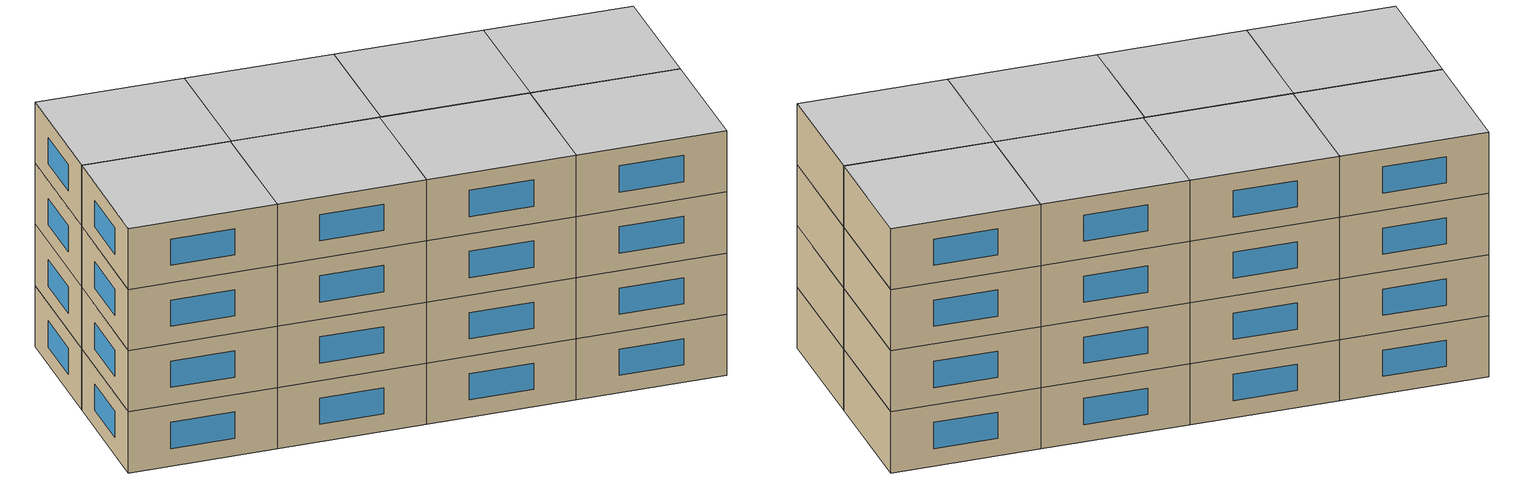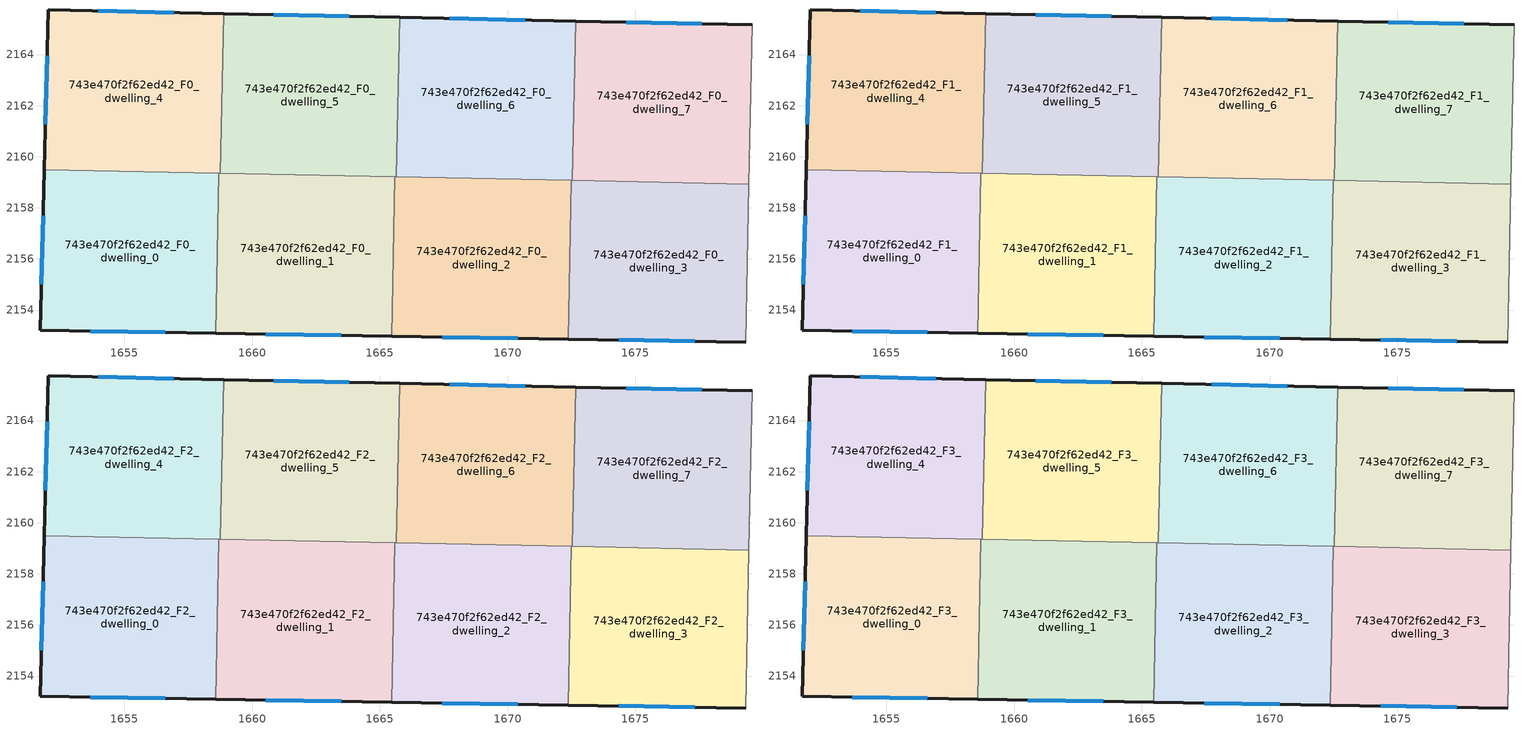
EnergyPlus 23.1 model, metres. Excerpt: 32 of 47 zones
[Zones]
743e470f2f62ed42_F0_dwelling_0
 floor ground (EU_floor_Construction): 1658.7,2159.35 1658.58,2153.09 1651.7,2153.21 1651.87,2159.49 z0
 wall outside (EU_wall_Construction): 1651.87,2159.49 1651.7,2153.21 1658.58,2153.09 z0:3
 wall to 743e470f2f62ed42_F0_dwelling_1 (EU_wall_Construction): 1658.58,2153.09 1658.7,2159.35 z0:3
 wall to 743e470f2f62ed42_F0_dwelling_4 (EU_wall_Construction): 1658.7,2159.35 1651.87,2159.49 z0:3
 window (EU_Window_Construction): 1653.67,2153.18 1656.61,2153.13 / 1651.82,2157.7 1651.75,2155 z0.86:2.14
743e470f2f62ed42_F0_dwelling_1
 floor ground (EU_floor_Construction): 1665.59,2159.21 1665.46,2152.98 1658.58,2153.09 1658.7,2159.35 z0
 wall outside (EU_wall_Construction): 1658.58,2153.09 1665.46,2152.98 z0:3
 wall to 743e470f2f62ed42_F0_dwelling_2 (EU_wall_Construction): 1665.46,2152.98 1665.59,2159.21 z0:3
 wall to 743e470f2f62ed42_F0_dwelling_5 (EU_wall_Construction): 1665.59,2159.21 1658.76,2159.35 z0:3
 wall to 743e470f2f62ed42_F0_dwelling_4 (EU_wall_Construction): 1658.76,2159.35 1658.7,2159.35 z0:3
 window (EU_Window_Construction): 1660.54,2153.06 1663.49,2153.01 z0.86:2.14
743e470f2f62ed42_F0_dwelling_2
 floor ground (EU_floor_Construction): 1672.5,2159.07 1672.37,2152.86 1665.46,2152.98 1665.59,2159.21 z0
 wall outside (EU_wall_Construction): 1665.46,2152.98 1672.37,2152.86 z0:3
 wall to 743e470f2f62ed42_F0_dwelling_3 (EU_wall_Construction): 1672.37,2152.86 1672.5,2159.07 z0:3
 wall to 743e470f2f62ed42_F0_dwelling_6 (EU_wall_Construction): 1672.5,2159.07 1665.65,2159.21 z0:3
 wall to 743e470f2f62ed42_F0_dwelling_5 (EU_wall_Construction): 1665.65,2159.21 1665.59,2159.21 z0:3
 window (EU_Window_Construction): 1667.43,2152.95 1670.4,2152.9 z0.86:2.14
743e470f2f62ed42_F0_dwelling_3
 floor ground (EU_floor_Construction): 1679.44,2158.93 1679.31,2152.75 1672.37,2152.86 1672.5,2159.07 z0
 wall outside (EU_wall_Construction): 1672.37,2152.86 1679.31,2152.75 z0:3
 wall adiabatic (EU_wall_Construction): 1679.31,2152.75 1679.44,2158.93 z0:3
 wall to 743e470f2f62ed42_F0_dwelling_7 (EU_wall_Construction): 1679.44,2158.93 1672.54,2159.07 z0:3
 wall to 743e470f2f62ed42_F0_dwelling_6 (EU_wall_Construction): 1672.54,2159.07 1672.5,2159.07 z0:3
 window (EU_Window_Construction): 1674.35,2152.83 1677.33,2152.78 z0.86:2.14
743e470f2f62ed42_F0_dwelling_4
 floor ground (EU_floor_Construction): 1658.89,2165.6 1658.76,2159.35 1651.87,2159.49 1652.03,2165.75 z0
 wall outside (EU_wall_Construction): 1658.89,2165.6 1652.03,2165.75 1651.87,2159.49 z0:3
 wall to 743e470f2f62ed42_F0_dwelling_5 (EU_wall_Construction): 1658.76,2159.35 1658.89,2165.6 z0:3
 window (EU_Window_Construction): 1651.98,2163.96 1651.91,2161.28 / 1656.93,2165.64 1653.99,2165.7 z0.86:2.14
743e470f2f62ed42_F0_dwelling_5
 floor ground (EU_floor_Construction): 1665.77,2165.45 1665.65,2159.21 1658.76,2159.35 1658.89,2165.6 z0
 wall outside (EU_wall_Construction): 1665.77,2165.45 1658.89,2165.6 z0:3
 wall to 743e470f2f62ed42_F0_dwelling_6 (EU_wall_Construction): 1665.65,2159.21 1665.77,2165.45 z0:3
 window (EU_Window_Construction): 1663.81,2165.5 1660.86,2165.56 z0.86:2.14
743e470f2f62ed42_F0_dwelling_6
 floor ground (EU_floor_Construction): 1672.66,2165.3 1672.54,2159.07 1665.65,2159.21 1665.77,2165.45 z0
 wall outside (EU_wall_Construction): 1672.66,2165.3 1665.77,2165.45 z0:3
 wall to 743e470f2f62ed42_F0_dwelling_7 (EU_wall_Construction): 1672.54,2159.07 1672.66,2165.3 z0:3
 window (EU_Window_Construction): 1670.7,2165.35 1667.74,2165.41 z0.86:2.14
743e470f2f62ed42_F0_dwelling_7
 floor ground (EU_floor_Construction): 1679.56,2165.16 1679.44,2158.93 1672.54,2159.07 1672.66,2165.3 z0
 wall outside (EU_wall_Construction): 1679.56,2165.16 1672.66,2165.3 z0:3
 wall adiabatic (EU_wall_Construction): 1679.44,2158.93 1679.56,2165.16 z0:3
 window (EU_Window_Construction): 1677.59,2165.2 1674.64,2165.26 z0.86:2.14
743e470f2f62ed42_F1_dwelling_0
 floor to 743e470f2f62ed42_F0_dwelling_0 (EU_floor_Construction): 1658.7,2159.35 1658.58,2153.09 1651.7,2153.21 1651.87,2159.49 z3
 wall outside (EU_wall_Construction): 1651.87,2159.49 1651.7,2153.21 1658.58,2153.09 z3:6
 wall to 743e470f2f62ed42_F1_dwelling_1 (EU_wall_Construction): 1658.58,2153.09 1658.7,2159.35 z3:6
 wall to 743e470f2f62ed42_F1_dwelling_4 (EU_wall_Construction): 1658.7,2159.35 1651.87,2159.49 z3:6
 window (EU_Window_Construction): 1653.67,2153.18 1656.61,2153.13 / 1651.82,2157.7 1651.75,2155 z3.86:5.14
743e470f2f62ed42_F1_dwelling_1
 floor to 743e470f2f62ed42_F0_dwelling_1 (EU_floor_Construction): 1665.59,2159.21 1665.46,2152.98 1658.58,2153.09 1658.7,2159.35 z3
 wall outside (EU_wall_Construction): 1658.58,2153.09 1665.46,2152.98 z3:6
 wall to 743e470f2f62ed42_F1_dwelling_2 (EU_wall_Construction): 1665.46,2152.98 1665.59,2159.21 z3:6
 wall to 743e470f2f62ed42_F1_dwelling_5 (EU_wall_Construction): 1665.59,2159.21 1658.76,2159.35 z3:6
 wall to 743e470f2f62ed42_F1_dwelling_4 (EU_wall_Construction): 1658.76,2159.35 1658.7,2159.35 z3:6
 window (EU_Window_Construction): 1660.54,2153.06 1663.49,2153.01 z3.86:5.14
743e470f2f62ed42_F1_dwelling_2
 floor to 743e470f2f62ed42_F0_dwelling_2 (EU_floor_Construction): 1672.5,2159.07 1672.37,2152.86 1665.46,2152.98 1665.59,2159.21 z3
 wall outside (EU_wall_Construction): 1665.46,2152.98 1672.37,2152.86 z3:6
 wall to 743e470f2f62ed42_F1_dwelling_3 (EU_wall_Construction): 1672.37,2152.86 1672.5,2159.07 z3:6
 wall to 743e470f2f62ed42_F1_dwelling_6 (EU_wall_Construction): 1672.5,2159.07 1665.65,2159.21 z3:6
 wall to 743e470f2f62ed42_F1_dwelling_5 (EU_wall_Construction): 1665.65,2159.21 1665.59,2159.21 z3:6
 window (EU_Window_Construction): 1667.43,2152.95 1670.4,2152.9 z3.86:5.14
743e470f2f62ed42_F1_dwelling_3
 floor to 743e470f2f62ed42_F0_dwelling_3 (EU_floor_Construction): 1679.44,2158.93 1679.31,2152.75 1672.37,2152.86 1672.5,2159.07 z3
 wall outside (EU_wall_Construction): 1672.37,2152.86 1679.31,2152.75 z3:6
 wall adiabatic (EU_wall_Construction): 1679.31,2152.75 1679.44,2158.93 z3:6
 wall to 743e470f2f62ed42_F1_dwelling_7 (EU_wall_Construction): 1679.44,2158.93 1672.54,2159.07 z3:6
 wall to 743e470f2f62ed42_F1_dwelling_6 (EU_wall_Construction): 1672.54,2159.07 1672.5,2159.07 z3:6
 window (EU_Window_Construction): 1674.35,2152.83 1677.33,2152.78 z3.86:5.14
743e470f2f62ed42_F1_dwelling_4
 floor to 743e470f2f62ed42_F0_dwelling_4 (EU_floor_Construction): 1658.89,2165.6 1658.76,2159.35 1651.87,2159.49 1652.03,2165.75 z3
 wall outside (EU_wall_Construction): 1658.89,2165.6 1652.03,2165.75 1651.87,2159.49 z3:6
 wall to 743e470f2f62ed42_F1_dwelling_5 (EU_wall_Construction): 1658.76,2159.35 1658.89,2165.6 z3:6
 window (EU_Window_Construction): 1651.98,2163.96 1651.91,2161.28 / 1656.93,2165.64 1653.99,2165.7 z3.86:5.14
743e470f2f62ed42_F1_dwelling_5
 floor to 743e470f2f62ed42_F0_dwelling_5 (EU_floor_Construction): 1665.77,2165.45 1665.65,2159.21 1658.76,2159.35 1658.89,2165.6 z3
 wall outside (EU_wall_Construction): 1665.77,2165.45 1658.89,2165.6 z3:6
 wall to 743e470f2f62ed42_F1_dwelling_6 (EU_wall_Construction): 1665.65,2159.21 1665.77,2165.45 z3:6
 window (EU_Window_Construction): 1663.81,2165.5 1660.86,2165.56 z3.86:5.14
743e470f2f62ed42_F1_dwelling_6
 floor to 743e470f2f62ed42_F0_dwelling_6 (EU_floor_Construction): 1672.66,2165.3 1672.54,2159.07 1665.65,2159.21 1665.77,2165.45 z3
 wall outside (EU_wall_Construction): 1672.66,2165.3 1665.77,2165.45 z3:6
 wall to 743e470f2f62ed42_F1_dwelling_7 (EU_wall_Construction): 1672.54,2159.07 1672.66,2165.3 z3:6
 window (EU_Window_Construction): 1670.7,2165.35 1667.74,2165.41 z3.86:5.14
743e470f2f62ed42_F1_dwelling_7
 floor to 743e470f2f62ed42_F0_dwelling_7 (EU_floor_Construction): 1679.56,2165.16 1679.44,2158.93 1672.54,2159.07 1672.66,2165.3 z3
 wall outside (EU_wall_Construction): 1679.56,2165.16 1672.66,2165.3 z3:6
 wall adiabatic (EU_wall_Construction): 1679.44,2158.93 1679.56,2165.16 z3:6
 window (EU_Window_Construction): 1677.59,2165.2 1674.64,2165.26 z3.86:5.14
743e470f2f62ed42_F2_dwelling_0
 floor to 743e470f2f62ed42_F1_dwelling_0 (EU_floor_Construction): 1658.7,2159.35 1658.58,2153.09 1651.7,2153.21 1651.87,2159.49 z6
 wall outside (EU_wall_Construction): 1651.87,2159.49 1651.7,2153.21 1658.58,2153.09 z6:9
 wall to 743e470f2f62ed42_F2_dwelling_1 (EU_wall_Construction): 1658.58,2153.09 1658.7,2159.35 z6:9
 wall to 743e470f2f62ed42_F2_dwelling_4 (EU_wall_Construction): 1658.7,2159.35 1651.87,2159.49 z6:9
 window (EU_Window_Construction): 1653.67,2153.18 1656.61,2153.13 / 1651.82,2157.7 1651.75,2155 z6.86:8.14
743e470f2f62ed42_F2_dwelling_1
 floor to 743e470f2f62ed42_F1_dwelling_1 (EU_floor_Construction): 1665.59,2159.21 1665.46,2152.98 1658.58,2153.09 1658.7,2159.35 z6
 wall outside (EU_wall_Construction): 1658.58,2153.09 1665.46,2152.98 z6:9
 wall to 743e470f2f62ed42_F2_dwelling_2 (EU_wall_Construction): 1665.46,2152.98 1665.59,2159.21 z6:9
 wall to 743e470f2f62ed42_F2_dwelling_5 (EU_wall_Construction): 1665.59,2159.21 1658.76,2159.35 z6:9
 wall to 743e470f2f62ed42_F2_dwelling_4 (EU_wall_Construction): 1658.76,2159.35 1658.7,2159.35 z6:9
 window (EU_Window_Construction): 1660.54,2153.06 1663.49,2153.01 z6.86:8.14
743e470f2f62ed42_F2_dwelling_2
 floor to 743e470f2f62ed42_F1_dwelling_2 (EU_floor_Construction): 1672.5,2159.07 1672.37,2152.86 1665.46,2152.98 1665.59,2159.21 z6
 wall outside (EU_wall_Construction): 1665.46,2152.98 1672.37,2152.86 z6:9
 wall to 743e470f2f62ed42_F2_dwelling_3 (EU_wall_Construction): 1672.37,2152.86 1672.5,2159.07 z6:9
 wall to 743e470f2f62ed42_F2_dwelling_6 (EU_wall_Construction): 1672.5,2159.07 1665.65,2159.21 z6:9
 wall to 743e470f2f62ed42_F2_dwelling_5 (EU_wall_Construction): 1665.65,2159.21 1665.59,2159.21 z6:9
 window (EU_Window_Construction): 1667.43,2152.95 1670.4,2152.9 z6.86:8.14
743e470f2f62ed42_F2_dwelling_3
 floor to 743e470f2f62ed42_F1_dwelling_3 (EU_floor_Construction): 1679.44,2158.93 1679.31,2152.75 1672.37,2152.86 1672.5,2159.07 z6
 wall outside (EU_wall_Construction): 1672.37,2152.86 1679.31,2152.75 z6:9
 wall adiabatic (EU_wall_Construction): 1679.31,2152.75 1679.44,2158.93 z6:9
 wall to 743e470f2f62ed42_F2_dwelling_7 (EU_wall_Construction): 1679.44,2158.93 1672.54,2159.07 z6:9
 wall to 743e470f2f62ed42_F2_dwelling_6 (EU_wall_Construction): 1672.54,2159.07 1672.5,2159.07 z6:9
 window (EU_Window_Construction): 1674.35,2152.83 1677.33,2152.78 z6.86:8.14
743e470f2f62ed42_F2_dwelling_4
 floor to 743e470f2f62ed42_F1_dwelling_4 (EU_floor_Construction): 1658.89,2165.6 1658.76,2159.35 1651.87,2159.49 1652.03,2165.75 z6
 wall outside (EU_wall_Construction): 1658.89,2165.6 1652.03,2165.75 1651.87,2159.49 z6:9
 wall to 743e470f2f62ed42_F2_dwelling_5 (EU_wall_Construction): 1658.76,2159.35 1658.89,2165.6 z6:9
 window (EU_Window_Construction): 1651.98,2163.96 1651.91,2161.28 / 1656.93,2165.64 1653.99,2165.7 z6.86:8.14
743e470f2f62ed42_F2_dwelling_5
 floor to 743e470f2f62ed42_F1_dwelling_5 (EU_floor_Construction): 1665.77,2165.45 1665.65,2159.21 1658.76,2159.35 1658.89,2165.6 z6
 wall outside (EU_wall_Construction): 1665.77,2165.45 1658.89,2165.6 z6:9
 wall to 743e470f2f62ed42_F2_dwelling_6 (EU_wall_Construction): 1665.65,2159.21 1665.77,2165.45 z6:9
 window (EU_Window_Construction): 1663.81,2165.5 1660.86,2165.56 z6.86:8.14
743e470f2f62ed42_F2_dwelling_6
 floor to 743e470f2f62ed42_F1_dwelling_6 (EU_floor_Construction): 1672.66,2165.3 1672.54,2159.07 1665.65,2159.21 1665.77,2165.45 z6
 wall outside (EU_wall_Construction): 1672.66,2165.3 1665.77,2165.45 z6:9
 wall to 743e470f2f62ed42_F2_dwelling_7 (EU_wall_Construction): 1672.54,2159.07 1672.66,2165.3 z6:9
 window (EU_Window_Construction): 1670.7,2165.35 1667.74,2165.41 z6.86:8.14
743e470f2f62ed42_F2_dwelling_7
 floor to 743e470f2f62ed42_F1_dwelling_7 (EU_floor_Construction): 1679.56,2165.16 1679.44,2158.93 1672.54,2159.07 1672.66,2165.3 z6
 wall outside (EU_wall_Construction): 1679.56,2165.16 1672.66,2165.3 z6:9
 wall adiabatic (EU_wall_Construction): 1679.44,2158.93 1679.56,2165.16 z6:9
 window (EU_Window_Construction): 1677.59,2165.2 1674.64,2165.26 z6.86:8.14
743e470f2f62ed42_F3_dwelling_0
 floor to 743e470f2f62ed42_F2_dwelling_0 (EU_floor_Construction): 1658.7,2159.35 1658.58,2153.09 1651.7,2153.21 1651.87,2159.49 z9
 wall outside (EU_wall_Construction): 1651.87,2159.49 1651.7,2153.21 1658.58,2153.09 z9:12
 wall to 743e470f2f62ed42_F3_dwelling_1 (EU_wall_Construction): 1658.58,2153.09 1658.7,2159.35 z9:12
 wall to 743e470f2f62ed42_F3_dwelling_4 (EU_wall_Construction): 1658.7,2159.35 1651.87,2159.49 z9:12
 window (EU_Window_Construction): 1653.67,2153.18 1656.61,2153.13 / 1651.82,2157.7 1651.75,2155 z9.86:11.14
 ceiling to 743e470f2f62ed42_F4_dwelling_0 (EU_floor_Construction): 1658.58,2153.09 1658.7,2159.35 1651.87,2159.49 1651.7,2153.21 z12
743e470f2f62ed42_F3_dwelling_1
 floor to 743e470f2f62ed42_F2_dwelling_1 (EU_floor_Construction): 1665.59,2159.21 1665.46,2152.98 1658.58,2153.09 1658.7,2159.35 z9
 wall outside (EU_wall_Construction): 1658.58,2153.09 1665.46,2152.98 z9:12
 wall to 743e470f2f62ed42_F3_dwelling_2 (EU_wall_Construction): 1665.46,2152.98 1665.59,2159.21 z9:12
 wall to 743e470f2f62ed42_F3_dwelling_5 (EU_wall_Construction): 1665.59,2159.21 1658.76,2159.35 z9:12
 wall to 743e470f2f62ed42_F3_dwelling_4 (EU_wall_Construction): 1658.76,2159.35 1658.7,2159.35 z9:12
 window (EU_Window_Construction): 1660.54,2153.06 1663.49,2153.01 z9.86:11.14
 ceiling to 743e470f2f62ed42_F4_dwelling_1 (EU_floor_Construction): 1665.46,2152.98 1665.59,2159.21 1658.7,2159.35 1658.58,2153.09 z12
743e470f2f62ed42_F3_dwelling_2
 floor to 743e470f2f62ed42_F2_dwelling_2 (EU_floor_Construction): 1672.5,2159.07 1672.37,2152.86 1665.46,2152.98 1665.59,2159.21 z9
 wall outside (EU_wall_Construction): 1665.46,2152.98 1672.37,2152.86 z9:12
 wall to 743e470f2f62ed42_F3_dwelling_3 (EU_wall_Construction): 1672.37,2152.86 1672.5,2159.07 z9:12
 wall to 743e470f2f62ed42_F3_dwelling_6 (EU_wall_Construction): 1672.5,2159.07 1665.65,2159.21 z9:12
 wall to 743e470f2f62ed42_F3_dwelling_5 (EU_wall_Construction): 1665.65,2159.21 1665.59,2159.21 z9:12
 window (EU_Window_Construction): 1667.43,2152.95 1670.4,2152.9 z9.86:11.14
 ceiling to 743e470f2f62ed42_F4_dwelling_2 (EU_floor_Construction): 1672.37,2152.86 1672.5,2159.07 1665.59,2159.21 1665.46,2152.98 z12
743e470f2f62ed42_F3_dwelling_3
 floor to 743e470f2f62ed42_F2_dwelling_3 (EU_floor_Construction): 1679.44,2158.93 1679.31,2152.75 1672.37,2152.86 1672.5,2159.07 z9
 wall outside (EU_wall_Construction): 1672.37,2152.86 1679.31,2152.75 z9:12
 wall adiabatic (EU_wall_Construction): 1679.31,2152.75 1679.44,2158.93 z9:12
 wall to 743e470f2f62ed42_F3_dwelling_7 (EU_wall_Construction): 1679.44,2158.93 1672.54,2159.07 z9:12
 wall to 743e470f2f62ed42_F3_dwelling_6 (EU_wall_Construction): 1672.54,2159.07 1672.5,2159.07 z9:12
 window (EU_Window_Construction): 1674.35,2152.83 1677.33,2152.78 z9.86:11.14
 ceiling to 743e470f2f62ed42_F4_dwelling_3 (EU_floor_Construction): 1679.31,2152.75 1679.44,2158.93 1672.5,2159.07 1672.37,2152.86 z12
743e470f2f62ed42_F3_dwelling_4
 floor to 743e470f2f62ed42_F2_dwelling_4 (EU_floor_Construction): 1658.89,2165.6 1658.76,2159.35 1651.87,2159.49 1652.03,2165.75 z9
 wall outside (EU_wall_Construction): 1658.89,2165.6 1652.03,2165.75 1651.87,2159.49 z9:12
 wall to 743e470f2f62ed42_F3_dwelling_5 (EU_wall_Construction): 1658.76,2159.35 1658.89,2165.6 z9:12
 window (EU_Window_Construction): 1651.98,2163.96 1651.91,2161.28 / 1656.93,2165.64 1653.99,2165.7 z9.86:11.14
 ceiling to 743e470f2f62ed42_F4_dwelling_4 (EU_floor_Construction): 1658.76,2159.35 1658.89,2165.6 1652.03,2165.75 1651.87,2159.49 z12
743e470f2f62ed42_F3_dwelling_5
 floor to 743e470f2f62ed42_F2_dwelling_5 (EU_floor_Construction): 1665.77,2165.45 1665.65,2159.21 1658.76,2159.35 1658.89,2165.6 z9
 wall outside (EU_wall_Construction): 1665.77,2165.45 1658.89,2165.6 z9:12
 wall to 743e470f2f62ed42_F3_dwelling_6 (EU_wall_Construction): 1665.65,2159.21 1665.77,2165.45 z9:12
 window (EU_Window_Construction): 1663.81,2165.5 1660.86,2165.56 z9.86:11.14
 ceiling to 743e470f2f62ed42_F4_dwelling_5 (EU_floor_Construction): 1665.65,2159.21 1665.77,2165.45 1658.89,2165.6 1658.76,2159.35 z12
743e470f2f62ed42_F3_dwelling_6
 floor to 743e470f2f62ed42_F2_dwelling_6 (EU_floor_Construction): 1672.66,2165.3 1672.54,2159.07 1665.65,2159.21 1665.77,2165.45 z9
 wall outside (EU_wall_Construction): 1672.66,2165.3 1665.77,2165.45 z9:12
 wall to 743e470f2f62ed42_F3_dwelling_7 (EU_wall_Construction): 1672.54,2159.07 1672.66,2165.3 z9:12
 window (EU_Window_Construction): 1670.7,2165.35 1667.74,2165.41 z9.86:11.14
 ceiling to 743e470f2f62ed42_F4_dwelling_6 (EU_floor_Construction): 1672.54,2159.07 1672.66,2165.3 1665.77,2165.45 1665.65,2159.21 z12
743e470f2f62ed42_F3_dwelling_7
 floor to 743e470f2f62ed42_F2_dwelling_7 (EU_floor_Construction): 1679.56,2165.16 1679.44,2158.93 1672.54,2159.07 1672.66,2165.3 z9
 wall outside (EU_wall_Construction): 1679.56,2165.16 1672.66,2165.3 z9:12
 wall adiabatic (EU_wall_Construction): 1679.44,2158.93 1679.56,2165.16 z9:12
 window (EU_Window_Construction): 1677.59,2165.2 1674.64,2165.26 z9.86:11.14
 ceiling to 743e470f2f62ed42_F4_dwelling_7 (EU_floor_Construction): 1679.44,2158.93 1679.56,2165.16 1672.66,2165.3 1672.54,2159.07 z12
[Building]
EU S2 Campaign: North Axis=0; Terrain=City; Solar Distribution=FullExterior
[Site:Location]
Helsinki-Vantaa.AP: Latitude=60.317; Longitude=24.963; Time Zone=2; Elevation=54.6
[SizingPeriod:WeatherFileDays]
AnnualSizingPeriod: Begin Month=1; Begin Day of Month=1; End Month=12; End Day of Month=31; Day of Week for Start Day=Monday; Use Weather File Daylight Saving Period=No; Use Weather File Rain and Snow Indicators=No
[MATERIAL]
EU_InternalMass_Material: Roughness=MediumRough; Thickness=0.1; Conductivity=1; Density=1800; Specific Heat=900; Thermal Absorptance=0.9; Solar Absorptance=0.7; Visible Absorptance=0.7
[MATERIAL:NOMASS] Roughness=MediumRough; Thermal Absorptance=0.9; Solar Absorptance=0.7; Visible Absorptance=0.7
Name | Thermal Resistance
EU_wall_NoMass | 1.10183
EU_floor_NoMass | 1.70606
[WINDOWMATERIAL:SIMPLEGLAZINGSYSTEM]
EU_Window_SimpleGlazing: UFactor=3.11035; Solar Heat Gain Coefficient=0.8; Visible Transmittance=0.8
[CONSTRUCTION]
EU_wall_Construction: EU_wall_NoMass
EU_floor_Construction: EU_floor_NoMass
EU_Window_Construction: EU_Window_SimpleGlazing
EU_InternalMass_Construction: EU_InternalMass_Material
[ZONE] Type=1; Multiplier=1; Ceiling Height=autocalculate; Floor Area=autocalculate; Part of Total Floor Area=Yes
Name | Volume
743e470f2f62ed42_F0_dwelling_0; 743e470f2f62ed42_F1_dwelling_0; 743e470f2f62ed42_F2_dwelling_0; 743e470f2f62ed42_F3_dwelling_0; 743e470f2f62ed42_F0_dwelling_5; 743e470f2f62ed42_F1_dwelling_5; 743e470f2f62ed42_F2_dwelling_5; 743e470f2f62ed42_F3_dwelling_5 | 129.027
743e470f2f62ed42_F0_dwelling_1; 743e470f2f62ed42_F1_dwelling_1; 743e470f2f62ed42_F2_dwelling_1; 743e470f2f62ed42_F3_dwelling_1 | 129.021
743e470f2f62ed42_F0_dwelling_2; 743e470f2f62ed42_F1_dwelling_2; 743e470f2f62ed42_F2_dwelling_2; 743e470f2f62ed42_F3_dwelling_2 | 129.038
743e470f2f62ed42_F0_dwelling_3; 743e470f2f62ed42_F1_dwelling_3; 743e470f2f62ed42_F2_dwelling_3; 743e470f2f62ed42_F3_dwelling_3 | 129.031
743e470f2f62ed42_F0_dwelling_4; 743e470f2f62ed42_F1_dwelling_4; 743e470f2f62ed42_F2_dwelling_4; 743e470f2f62ed42_F3_dwelling_4 | 129.036
743e470f2f62ed42_F0_dwelling_6; 743e470f2f62ed42_F1_dwelling_6; 743e470f2f62ed42_F2_dwelling_6; 743e470f2f62ed42_F3_dwelling_6 | 129.032
743e470f2f62ed42_F0_dwelling_7; 743e470f2f62ed42_F1_dwelling_7; 743e470f2f62ed42_F2_dwelling_7; 743e470f2f62ed42_F3_dwelling_7 | 129.018
[INTERNALMASS] Construction=EU_InternalMass_Construction
Name | Zone or ZoneList | Surface Area
743e470f2f62ed42_F0_dwelling_0_EU_InternalMass | 743e470f2f62ed42_F0_dwelling_0 | 43.0089
743e470f2f62ed42_F0_dwelling_1_EU_InternalMass | 743e470f2f62ed42_F0_dwelling_1 | 43.0073
743e470f2f62ed42_F0_dwelling_2_EU_InternalMass | 743e470f2f62ed42_F0_dwelling_2 | 43.0126
743e470f2f62ed42_F0_dwelling_3_EU_InternalMass | 743e470f2f62ed42_F0_dwelling_3 | 43.0103
743e470f2f62ed42_F0_dwelling_4_EU_InternalMass | 743e470f2f62ed42_F0_dwelling_4 | 43.0121
743e470f2f62ed42_F0_dwelling_5_EU_InternalMass | 743e470f2f62ed42_F0_dwelling_5 | 43.0089
743e470f2f62ed42_F0_dwelling_6_EU_InternalMass | 743e470f2f62ed42_F0_dwelling_6 | 43.0106
743e470f2f62ed42_F0_dwelling_7_EU_InternalMass | 743e470f2f62ed42_F0_dwelling_7 | 43.006
743e470f2f62ed42_F1_dwelling_0_EU_InternalMass | 743e470f2f62ed42_F1_dwelling_0 | 43.0089
743e470f2f62ed42_F1_dwelling_1_EU_InternalMass | 743e470f2f62ed42_F1_dwelling_1 | 43.0073
743e470f2f62ed42_F1_dwelling_2_EU_InternalMass | 743e470f2f62ed42_F1_dwelling_2 | 43.0126
743e470f2f62ed42_F1_dwelling_3_EU_InternalMass | 743e470f2f62ed42_F1_dwelling_3 | 43.0103
743e470f2f62ed42_F1_dwelling_4_EU_InternalMass | 743e470f2f62ed42_F1_dwelling_4 | 43.0121
743e470f2f62ed42_F1_dwelling_5_EU_InternalMass | 743e470f2f62ed42_F1_dwelling_5 | 43.0089
743e470f2f62ed42_F1_dwelling_6_EU_InternalMass | 743e470f2f62ed42_F1_dwelling_6 | 43.0106
743e470f2f62ed42_F1_dwelling_7_EU_InternalMass | 743e470f2f62ed42_F1_dwelling_7 | 43.006
743e470f2f62ed42_F2_dwelling_0_EU_InternalMass | 743e470f2f62ed42_F2_dwelling_0 | 43.0089
743e470f2f62ed42_F2_dwelling_1_EU_InternalMass | 743e470f2f62ed42_F2_dwelling_1 | 43.0073
743e470f2f62ed42_F2_dwelling_2_EU_InternalMass | 743e470f2f62ed42_F2_dwelling_2 | 43.0126
743e470f2f62ed42_F2_dwelling_3_EU_InternalMass | 743e470f2f62ed42_F2_dwelling_3 | 43.0103
743e470f2f62ed42_F2_dwelling_4_EU_InternalMass | 743e470f2f62ed42_F2_dwelling_4 | 43.0121
743e470f2f62ed42_F2_dwelling_5_EU_InternalMass | 743e470f2f62ed42_F2_dwelling_5 | 43.0089
743e470f2f62ed42_F2_dwelling_6_EU_InternalMass | 743e470f2f62ed42_F2_dwelling_6 | 43.0106
743e470f2f62ed42_F2_dwelling_7_EU_InternalMass | 743e470f2f62ed42_F2_dwelling_7 | 43.006
743e470f2f62ed42_F3_dwelling_0_EU_InternalMass | 743e470f2f62ed42_F3_dwelling_0 | 43.0089
743e470f2f62ed42_F3_dwelling_1_EU_InternalMass | 743e470f2f62ed42_F3_dwelling_1 | 43.0073
743e470f2f62ed42_F3_dwelling_2_EU_InternalMass | 743e470f2f62ed42_F3_dwelling_2 | 43.0126
743e470f2f62ed42_F3_dwelling_3_EU_InternalMass | 743e470f2f62ed42_F3_dwelling_3 | 43.0103
743e470f2f62ed42_F3_dwelling_4_EU_InternalMass | 743e470f2f62ed42_F3_dwelling_4 | 43.0121
743e470f2f62ed42_F3_dwelling_5_EU_InternalMass | 743e470f2f62ed42_F3_dwelling_5 | 43.0089
743e470f2f62ed42_F3_dwelling_6_EU_InternalMass | 743e470f2f62ed42_F3_dwelling_6 | 43.0106
743e470f2f62ed42_F3_dwelling_7_EU_InternalMass | 743e470f2f62ed42_F3_dwelling_7 | 43.006
[OTHEREQUIPMENT] Fuel Type=Electricity; Design Level Calculation Method=Watts/Area; Power per Zone Floor Area=1; Fraction Latent=0; Fraction Radiant=0; Fraction Lost=0; Carbon Dioxide Generation Rate=0; EndUse Subcategory=EU_Step8_InternalGains
Name | Zone or ZoneList or Space or SpaceList | Schedule
EU_Step8_InternalGain_743e470f2f62ed42_F0_dwelling_0_f000 | 743e470f2f62ed42_F0_dwelling_0 | EU_Step8_GainSchedule_743e470f2f62ed42_F0_dwelling_0_f000
EU_Step8_InternalGain_743e470f2f62ed42_F0_dwelling_1_f000 | 743e470f2f62ed42_F0_dwelling_1 | EU_Step8_GainSchedule_743e470f2f62ed42_F0_dwelling_1_f000
EU_Step8_InternalGain_743e470f2f62ed42_F0_dwelling_2_f000 | 743e470f2f62ed42_F0_dwelling_2 | EU_Step8_GainSchedule_743e470f2f62ed42_F0_dwelling_2_f000
EU_Step8_InternalGain_743e470f2f62ed42_F0_dwelling_3_f000 | 743e470f2f62ed42_F0_dwelling_3 | EU_Step8_GainSchedule_743e470f2f62ed42_F0_dwelling_3_f000
EU_Step8_InternalGain_743e470f2f62ed42_F0_dwelling_4_f000 | 743e470f2f62ed42_F0_dwelling_4 | EU_Step8_GainSchedule_743e470f2f62ed42_F0_dwelling_4_f000
EU_Step8_InternalGain_743e470f2f62ed42_F0_dwelling_5_f000 | 743e470f2f62ed42_F0_dwelling_5 | EU_Step8_GainSchedule_743e470f2f62ed42_F0_dwelling_5_f000
EU_Step8_InternalGain_743e470f2f62ed42_F0_dwelling_6_f000 | 743e470f2f62ed42_F0_dwelling_6 | EU_Step8_GainSchedule_743e470f2f62ed42_F0_dwelling_6_f000
EU_Step8_InternalGain_743e470f2f62ed42_F0_dwelling_7_f000 | 743e470f2f62ed42_F0_dwelling_7 | EU_Step8_GainSchedule_743e470f2f62ed42_F0_dwelling_7_f000
EU_Step8_InternalGain_743e470f2f62ed42_F1_dwelling_0_f000 | 743e470f2f62ed42_F1_dwelling_0 | EU_Step8_GainSchedule_743e470f2f62ed42_F1_dwelling_0_f000
EU_Step8_InternalGain_743e470f2f62ed42_F1_dwelling_1_f000 | 743e470f2f62ed42_F1_dwelling_1 | EU_Step8_GainSchedule_743e470f2f62ed42_F1_dwelling_1_f000
EU_Step8_InternalGain_743e470f2f62ed42_F1_dwelling_2_f000 | 743e470f2f62ed42_F1_dwelling_2 | EU_Step8_GainSchedule_743e470f2f62ed42_F1_dwelling_2_f000
EU_Step8_InternalGain_743e470f2f62ed42_F1_dwelling_3_f000 | 743e470f2f62ed42_F1_dwelling_3 | EU_Step8_GainSchedule_743e470f2f62ed42_F1_dwelling_3_f000
EU_Step8_InternalGain_743e470f2f62ed42_F1_dwelling_4_f000 | 743e470f2f62ed42_F1_dwelling_4 | EU_Step8_GainSchedule_743e470f2f62ed42_F1_dwelling_4_f000
EU_Step8_InternalGain_743e470f2f62ed42_F1_dwelling_5_f000 | 743e470f2f62ed42_F1_dwelling_5 | EU_Step8_GainSchedule_743e470f2f62ed42_F1_dwelling_5_f000
EU_Step8_InternalGain_743e470f2f62ed42_F1_dwelling_6_f000 | 743e470f2f62ed42_F1_dwelling_6 | EU_Step8_GainSchedule_743e470f2f62ed42_F1_dwelling_6_f000
EU_Step8_InternalGain_743e470f2f62ed42_F1_dwelling_7_f000 | 743e470f2f62ed42_F1_dwelling_7 | EU_Step8_GainSchedule_743e470f2f62ed42_F1_dwelling_7_f000
EU_Step8_InternalGain_743e470f2f62ed42_F2_dwelling_0_f000 | 743e470f2f62ed42_F2_dwelling_0 | EU_Step8_GainSchedule_743e470f2f62ed42_F2_dwelling_0_f000
EU_Step8_InternalGain_743e470f2f62ed42_F2_dwelling_1_f000 | 743e470f2f62ed42_F2_dwelling_1 | EU_Step8_GainSchedule_743e470f2f62ed42_F2_dwelling_1_f000
EU_Step8_InternalGain_743e470f2f62ed42_F2_dwelling_2_f000 | 743e470f2f62ed42_F2_dwelling_2 | EU_Step8_GainSchedule_743e470f2f62ed42_F2_dwelling_2_f000
EU_Step8_InternalGain_743e470f2f62ed42_F2_dwelling_3_f000 | 743e470f2f62ed42_F2_dwelling_3 | EU_Step8_GainSchedule_743e470f2f62ed42_F2_dwelling_3_f000
EU_Step8_InternalGain_743e470f2f62ed42_F2_dwelling_4_f000 | 743e470f2f62ed42_F2_dwelling_4 | EU_Step8_GainSchedule_743e470f2f62ed42_F2_dwelling_4_f000
EU_Step8_InternalGain_743e470f2f62ed42_F2_dwelling_5_f000 | 743e470f2f62ed42_F2_dwelling_5 | EU_Step8_GainSchedule_743e470f2f62ed42_F2_dwelling_5_f000
EU_Step8_InternalGain_743e470f2f62ed42_F2_dwelling_6_f000 | 743e470f2f62ed42_F2_dwelling_6 | EU_Step8_GainSchedule_743e470f2f62ed42_F2_dwelling_6_f000
EU_Step8_InternalGain_743e470f2f62ed42_F2_dwelling_7_f000 | 743e470f2f62ed42_F2_dwelling_7 | EU_Step8_GainSchedule_743e470f2f62ed42_F2_dwelling_7_f000
EU_Step8_InternalGain_743e470f2f62ed42_F3_dwelling_0_f000 | 743e470f2f62ed42_F3_dwelling_0 | EU_Step8_GainSchedule_743e470f2f62ed42_F3_dwelling_0_f000
EU_Step8_InternalGain_743e470f2f62ed42_F3_dwelling_1_f000 | 743e470f2f62ed42_F3_dwelling_1 | EU_Step8_GainSchedule_743e470f2f62ed42_F3_dwelling_1_f000
EU_Step8_InternalGain_743e470f2f62ed42_F3_dwelling_2_f000 | 743e470f2f62ed42_F3_dwelling_2 | EU_Step8_GainSchedule_743e470f2f62ed42_F3_dwelling_2_f000
EU_Step8_InternalGain_743e470f2f62ed42_F3_dwelling_3_f000 | 743e470f2f62ed42_F3_dwelling_3 | EU_Step8_GainSchedule_743e470f2f62ed42_F3_dwelling_3_f000
EU_Step8_InternalGain_743e470f2f62ed42_F3_dwelling_4_f000 | 743e470f2f62ed42_F3_dwelling_4 | EU_Step8_GainSchedule_743e470f2f62ed42_F3_dwelling_4_f000
EU_Step8_InternalGain_743e470f2f62ed42_F3_dwelling_5_f000 | 743e470f2f62ed42_F3_dwelling_5 | EU_Step8_GainSchedule_743e470f2f62ed42_F3_dwelling_5_f000
EU_Step8_InternalGain_743e470f2f62ed42_F3_dwelling_6_f000 | 743e470f2f62ed42_F3_dwelling_6 | EU_Step8_GainSchedule_743e470f2f62ed42_F3_dwelling_6_f000
EU_Step8_InternalGain_743e470f2f62ed42_F3_dwelling_7_f000 | 743e470f2f62ed42_F3_dwelling_7 | EU_Step8_GainSchedule_743e470f2f62ed42_F3_dwelling_7_f000
[ZONEVENTILATION:DESIGNFLOWRATE] Schedule=EU_AlwaysOn; Design Flow Rate Calculation Method=AirChanges/Hour; Air Changes per Hour=0.756316; Ventilation Type=Natural; Fan Pressure Rise=0; Fan Total Efficiency=1; Constant Term Coefficient=1; Temperature Term Coefficient=0; Velocity Term Coefficient=0; Velocity Squared Term Coefficient=0; Minimum Indoor Temperature=-100; Maximum Indoor Temperature=100; Delta Temperature=-100; Minimum Outdoor Temperature=-100; Maximum Outdoor Temperature=100; Maximum Wind Speed=40
Name | Zone or ZoneList or Space or SpaceList
EU_ConstantAir_743e470f2f62ed42_F0_dwelling_0 | 743e470f2f62ed42_F0_dwelling_0
EU_ConstantAir_743e470f2f62ed42_F0_dwelling_1 | 743e470f2f62ed42_F0_dwelling_1
EU_ConstantAir_743e470f2f62ed42_F0_dwelling_2 | 743e470f2f62ed42_F0_dwelling_2
EU_ConstantAir_743e470f2f62ed42_F0_dwelling_3 | 743e470f2f62ed42_F0_dwelling_3
EU_ConstantAir_743e470f2f62ed42_F0_dwelling_4 | 743e470f2f62ed42_F0_dwelling_4
EU_ConstantAir_743e470f2f62ed42_F0_dwelling_5 | 743e470f2f62ed42_F0_dwelling_5
EU_ConstantAir_743e470f2f62ed42_F0_dwelling_6 | 743e470f2f62ed42_F0_dwelling_6
EU_ConstantAir_743e470f2f62ed42_F0_dwelling_7 | 743e470f2f62ed42_F0_dwelling_7
EU_ConstantAir_743e470f2f62ed42_F1_dwelling_0 | 743e470f2f62ed42_F1_dwelling_0
EU_ConstantAir_743e470f2f62ed42_F1_dwelling_1 | 743e470f2f62ed42_F1_dwelling_1
EU_ConstantAir_743e470f2f62ed42_F1_dwelling_2 | 743e470f2f62ed42_F1_dwelling_2
EU_ConstantAir_743e470f2f62ed42_F1_dwelling_3 | 743e470f2f62ed42_F1_dwelling_3
EU_ConstantAir_743e470f2f62ed42_F1_dwelling_4 | 743e470f2f62ed42_F1_dwelling_4
EU_ConstantAir_743e470f2f62ed42_F1_dwelling_5 | 743e470f2f62ed42_F1_dwelling_5
EU_ConstantAir_743e470f2f62ed42_F1_dwelling_6 | 743e470f2f62ed42_F1_dwelling_6
EU_ConstantAir_743e470f2f62ed42_F1_dwelling_7 | 743e470f2f62ed42_F1_dwelling_7
EU_ConstantAir_743e470f2f62ed42_F2_dwelling_0 | 743e470f2f62ed42_F2_dwelling_0
EU_ConstantAir_743e470f2f62ed42_F2_dwelling_1 | 743e470f2f62ed42_F2_dwelling_1
EU_ConstantAir_743e470f2f62ed42_F2_dwelling_2 | 743e470f2f62ed42_F2_dwelling_2
EU_ConstantAir_743e470f2f62ed42_F2_dwelling_3 | 743e470f2f62ed42_F2_dwelling_3
EU_ConstantAir_743e470f2f62ed42_F2_dwelling_4 | 743e470f2f62ed42_F2_dwelling_4
EU_ConstantAir_743e470f2f62ed42_F2_dwelling_5 | 743e470f2f62ed42_F2_dwelling_5
EU_ConstantAir_743e470f2f62ed42_F2_dwelling_6 | 743e470f2f62ed42_F2_dwelling_6
EU_ConstantAir_743e470f2f62ed42_F2_dwelling_7 | 743e470f2f62ed42_F2_dwelling_7
EU_ConstantAir_743e470f2f62ed42_F3_dwelling_0 | 743e470f2f62ed42_F3_dwelling_0
EU_ConstantAir_743e470f2f62ed42_F3_dwelling_1 | 743e470f2f62ed42_F3_dwelling_1
EU_ConstantAir_743e470f2f62ed42_F3_dwelling_2 | 743e470f2f62ed42_F3_dwelling_2
EU_ConstantAir_743e470f2f62ed42_F3_dwelling_3 | 743e470f2f62ed42_F3_dwelling_3
EU_ConstantAir_743e470f2f62ed42_F3_dwelling_4 | 743e470f2f62ed42_F3_dwelling_4
EU_ConstantAir_743e470f2f62ed42_F3_dwelling_5 | 743e470f2f62ed42_F3_dwelling_5
EU_ConstantAir_743e470f2f62ed42_F3_dwelling_6 | 743e470f2f62ed42_F3_dwelling_6
EU_ConstantAir_743e470f2f62ed42_F3_dwelling_7 | 743e470f2f62ed42_F3_dwelling_7
[HVACTEMPLATE:THERMOSTAT] Constant Heating Setpoint=20; Constant Cooling Setpoint=50
EU_HeatOnly_743e470f2f62ed42_F0_dwelling_0; EU_HeatOnly_743e470f2f62ed42_F0_dwelling_1; EU_HeatOnly_743e470f2f62ed42_F0_dwelling_2; EU_HeatOnly_743e470f2f62ed42_F0_dwelling_3; EU_HeatOnly_743e470f2f62ed42_F0_dwelling_4; EU_HeatOnly_743e470f2f62ed42_F0_dwelling_5; EU_HeatOnly_743e470f2f62ed42_F0_dwelling_6; EU_HeatOnly_743e470f2f62ed42_F0_dwelling_7; EU_HeatOnly_743e470f2f62ed42_F1_dwelling_0; EU_HeatOnly_743e470f2f62ed42_F1_dwelling_1; EU_HeatOnly_743e470f2f62ed42_F1_dwelling_2; EU_HeatOnly_743e470f2f62ed42_F1_dwelling_3; EU_HeatOnly_743e470f2f62ed42_F1_dwelling_4; EU_HeatOnly_743e470f2f62ed42_F1_dwelling_5; EU_HeatOnly_743e470f2f62ed42_F1_dwelling_6; EU_HeatOnly_743e470f2f62ed42_F1_dwelling_7; EU_HeatOnly_743e470f2f62ed42_F2_dwelling_0; EU_HeatOnly_743e470f2f62ed42_F2_dwelling_1; EU_HeatOnly_743e470f2f62ed42_F2_dwelling_2; EU_HeatOnly_743e470f2f62ed42_F2_dwelling_3; EU_HeatOnly_743e470f2f62ed42_F2_dwelling_4; EU_HeatOnly_743e470f2f62ed42_F2_dwelling_5; EU_HeatOnly_743e470f2f62ed42_F2_dwelling_6; EU_HeatOnly_743e470f2f62ed42_F2_dwelling_7; EU_HeatOnly_743e470f2f62ed42_F3_dwelling_0; EU_HeatOnly_743e470f2f62ed42_F3_dwelling_1; EU_HeatOnly_743e470f2f62ed42_F3_dwelling_2; EU_HeatOnly_743e470f2f62ed42_F3_dwelling_3; EU_HeatOnly_743e470f2f62ed42_F3_dwelling_4; EU_HeatOnly_743e470f2f62ed42_F3_dwelling_5; EU_HeatOnly_743e470f2f62ed42_F3_dwelling_6; EU_HeatOnly_743e470f2f62ed42_F3_dwelling_7; EU_HeatOnly_743e470f2f62ed42_F4_dwelling_0; EU_HeatOnly_743e470f2f62ed42_F4_dwelling_1; EU_HeatOnly_743e470f2f62ed42_F4_dwelling_2; EU_HeatOnly_743e470f2f62ed42_F4_dwelling_3; EU_HeatOnly_743e470f2f62ed42_F4_dwelling_4; EU_HeatOnly_743e470f2f62ed42_F4_dwelling_5; EU_HeatOnly_743e470f2f62ed42_F4_dwelling_6; EU_HeatOnly_743e470f2f62ed42_F4_dwelling_7; EU_HeatOnly_743e470f2f62ed42_F5_dwelling_0; EU_HeatOnly_743e470f2f62ed42_F5_dwelling_1; EU_HeatOnly_743e470f2f62ed42_F5_dwelling_2; EU_HeatOnly_743e470f2f62ed42_F5_dwelling_3; EU_HeatOnly_743e470f2f62ed42_F5_dwelling_4; EU_HeatOnly_743e470f2f62ed42_F5_dwelling_5; EU_HeatOnly_743e470f2f62ed42_F5_dwelling_6
[HVACTEMPLATE:ZONE:IDEALLOADSAIRSYSTEM] System Availability Schedule=EU_AlwaysOn; Maximum Heating Supply Air Temperature=50; Minimum Cooling Supply Air Temperature=13; Maximum Heating Supply Air Humidity Ratio=0.0156; Minimum Cooling Supply Air Humidity Ratio=0.0077; Heating Limit=NoLimit; Cooling Limit=NoLimit; Heating Availability Schedule=EU_AlwaysOn; Cooling Availability Schedule=EU_CoolingOff; Dehumidification Control Type=ConstantSensibleHeatRatio; Cooling Sensible Heat Ratio=0.7; Dehumidification Setpoint=60; Humidification Control Type=None; Humidification Setpoint=30; Outdoor Air Method=None; Outdoor Air Flow Rate per Person=0.00944; Outdoor Air Flow Rate per Zone Floor Area=0; Outdoor Air Flow Rate per Zone=0; Demand Controlled Ventilation Type=None; Outdoor Air Economizer Type=NoEconomizer; Heat Recovery Type=None; Sensible Heat Recovery Effectiveness=0.7; Latent Heat Recovery Effectiveness=0.65
Name | Template Thermostat
743e470f2f62ed42_F0_dwelling_0 | EU_HeatOnly_743e470f2f62ed42_F0_dwelling_0
743e470f2f62ed42_F0_dwelling_1 | EU_HeatOnly_743e470f2f62ed42_F0_dwelling_1
743e470f2f62ed42_F0_dwelling_2 | EU_HeatOnly_743e470f2f62ed42_F0_dwelling_2
743e470f2f62ed42_F0_dwelling_3 | EU_HeatOnly_743e470f2f62ed42_F0_dwelling_3
743e470f2f62ed42_F0_dwelling_4 | EU_HeatOnly_743e470f2f62ed42_F0_dwelling_4
743e470f2f62ed42_F0_dwelling_5 | EU_HeatOnly_743e470f2f62ed42_F0_dwelling_5
743e470f2f62ed42_F0_dwelling_6 | EU_HeatOnly_743e470f2f62ed42_F0_dwelling_6
743e470f2f62ed42_F0_dwelling_7 | EU_HeatOnly_743e470f2f62ed42_F0_dwelling_7
743e470f2f62ed42_F1_dwelling_0 | EU_HeatOnly_743e470f2f62ed42_F1_dwelling_0
743e470f2f62ed42_F1_dwelling_1 | EU_HeatOnly_743e470f2f62ed42_F1_dwelling_1
743e470f2f62ed42_F1_dwelling_2 | EU_HeatOnly_743e470f2f62ed42_F1_dwelling_2
743e470f2f62ed42_F1_dwelling_3 | EU_HeatOnly_743e470f2f62ed42_F1_dwelling_3
743e470f2f62ed42_F1_dwelling_4 | EU_HeatOnly_743e470f2f62ed42_F1_dwelling_4
743e470f2f62ed42_F1_dwelling_5 | EU_HeatOnly_743e470f2f62ed42_F1_dwelling_5
743e470f2f62ed42_F1_dwelling_6 | EU_HeatOnly_743e470f2f62ed42_F1_dwelling_6
743e470f2f62ed42_F1_dwelling_7 | EU_HeatOnly_743e470f2f62ed42_F1_dwelling_7
743e470f2f62ed42_F2_dwelling_0 | EU_HeatOnly_743e470f2f62ed42_F2_dwelling_0
743e470f2f62ed42_F2_dwelling_1 | EU_HeatOnly_743e470f2f62ed42_F2_dwelling_1
743e470f2f62ed42_F2_dwelling_2 | EU_HeatOnly_743e470f2f62ed42_F2_dwelling_2
743e470f2f62ed42_F2_dwelling_3 | EU_HeatOnly_743e470f2f62ed42_F2_dwelling_3
743e470f2f62ed42_F2_dwelling_4 | EU_HeatOnly_743e470f2f62ed42_F2_dwelling_4
743e470f2f62ed42_F2_dwelling_5 | EU_HeatOnly_743e470f2f62ed42_F2_dwelling_5
743e470f2f62ed42_F2_dwelling_6 | EU_HeatOnly_743e470f2f62ed42_F2_dwelling_6
743e470f2f62ed42_F2_dwelling_7 | EU_HeatOnly_743e470f2f62ed42_F2_dwelling_7
743e470f2f62ed42_F3_dwelling_0 | EU_HeatOnly_743e470f2f62ed42_F3_dwelling_0
743e470f2f62ed42_F3_dwelling_1 | EU_HeatOnly_743e470f2f62ed42_F3_dwelling_1
743e470f2f62ed42_F3_dwelling_2 | EU_HeatOnly_743e470f2f62ed42_F3_dwelling_2
743e470f2f62ed42_F3_dwelling_3 | EU_HeatOnly_743e470f2f62ed42_F3_dwelling_3
743e470f2f62ed42_F3_dwelling_4 | EU_HeatOnly_743e470f2f62ed42_F3_dwelling_4
743e470f2f62ed42_F3_dwelling_5 | EU_HeatOnly_743e470f2f62ed42_F3_dwelling_5
743e470f2f62ed42_F3_dwelling_6 | EU_HeatOnly_743e470f2f62ed42_F3_dwelling_6
743e470f2f62ed42_F3_dwelling_7 | EU_HeatOnly_743e470f2f62ed42_F3_dwelling_7
[SIZING:ZONE] Zone Cooling Design Supply Air Temperature Input Method=SupplyAirTemperature; Zone Cooling Design Supply Air Temperature=13; Zone Heating Design Supply Air Temperature Input Method=SupplyAirTemperature; Zone Heating Design Supply Air Temperature=50; Zone Cooling Design Supply Air Humidity Ratio=0.008; Zone Heating Design Supply Air Humidity Ratio=0.008; Cooling Design Air Flow Method=DesignDay; Cooling Design Air Flow Rate=0; Cooling Minimum Air Flow per Zone Floor Area=0.000762; Cooling Minimum Air Flow=0; Cooling Minimum Air Flow Fraction=0.2; Heating Design Air Flow Method=DesignDay; Heating Design Air Flow Rate=0; Heating Maximum Air Flow per Zone Floor Area=0.002032; Heating Maximum Air Flow=0.141576; Heating Maximum Air Flow Fraction=0.3; Account for Dedicated Outdoor Air System=No; Dedicated Outdoor Air System Control Strategy=NeutralSupplyAir; Dedicated Outdoor Air Low Setpoint Temperature for Design=autosize; Dedicated Outdoor Air High Setpoint Temperature for Design=autosize; Zone Load Sizing Method=Sensible Load Only No Latent Load; Zone Latent Cooling Design Supply Air Humidity Ratio Input Method=HumidityRatioDifference; Zone Cooling Design Supply Air Humidity Ratio Difference=0.005; Zone Latent Heating Design Supply Air Humidity Ratio Input Method=HumidityRatioDifference; Zone Humidification Design Supply Air Humidity Ratio Difference=0.005
743e470f2f62ed42_F0_dwelling_0; 743e470f2f62ed42_F0_dwelling_1; 743e470f2f62ed42_F0_dwelling_2; 743e470f2f62ed42_F0_dwelling_3; 743e470f2f62ed42_F0_dwelling_4; 743e470f2f62ed42_F0_dwelling_5; 743e470f2f62ed42_F0_dwelling_6; 743e470f2f62ed42_F0_dwelling_7; 743e470f2f62ed42_F1_dwelling_0; 743e470f2f62ed42_F1_dwelling_1; 743e470f2f62ed42_F1_dwelling_2; 743e470f2f62ed42_F1_dwelling_3; 743e470f2f62ed42_F1_dwelling_4; 743e470f2f62ed42_F1_dwelling_5; 743e470f2f62ed42_F1_dwelling_6; 743e470f2f62ed42_F1_dwelling_7; 743e470f2f62ed42_F2_dwelling_0; 743e470f2f62ed42_F2_dwelling_1; 743e470f2f62ed42_F2_dwelling_2; 743e470f2f62ed42_F2_dwelling_3; 743e470f2f62ed42_F2_dwelling_4; 743e470f2f62ed42_F2_dwelling_5; 743e470f2f62ed42_F2_dwelling_6; 743e470f2f62ed42_F2_dwelling_7; 743e470f2f62ed42_F3_dwelling_0; 743e470f2f62ed42_F3_dwelling_1; 743e470f2f62ed42_F3_dwelling_2; 743e470f2f62ed42_F3_dwelling_3; 743e470f2f62ed42_F3_dwelling_4; 743e470f2f62ed42_F3_dwelling_5; 743e470f2f62ed42_F3_dwelling_6; 743e470f2f62ed42_F3_dwelling_7
[SCHEDULE:CONSTANT]
Name | Hourly Value
EU_AlwaysOn | 1
EU_CoolingOff | 0
[SCHEDULE:FILE] Column Number=1; Rows to Skip at Top=0; Number of Hours of Data=8760; Column Separator=Comma; Interpolate to Timestep=No; Minutes per Item=60; Adjust Schedule for Daylight Savings=Yes
Name | File
EU_Step8_GainSchedule_743e470f2f62ed42_F0_dwelling_0_f000 | ../../schedules/743e470f2f62ed42/743e470f2f62ed42_F0_dwelling_0_f000_gain.csv
EU_Step8_GainSchedule_743e470f2f62ed42_F0_dwelling_1_f000 | ../../schedules/743e470f2f62ed42/743e470f2f62ed42_F0_dwelling_1_f000_gain.csv
EU_Step8_GainSchedule_743e470f2f62ed42_F0_dwelling_2_f000 | ../../schedules/743e470f2f62ed42/743e470f2f62ed42_F0_dwelling_2_f000_gain.csv
EU_Step8_GainSchedule_743e470f2f62ed42_F0_dwelling_3_f000 | ../../schedules/743e470f2f62ed42/743e470f2f62ed42_F0_dwelling_3_f000_gain.csv
EU_Step8_GainSchedule_743e470f2f62ed42_F0_dwelling_4_f000 | ../../schedules/743e470f2f62ed42/743e470f2f62ed42_F0_dwelling_4_f000_gain.csv
EU_Step8_GainSchedule_743e470f2f62ed42_F0_dwelling_5_f000 | ../../schedules/743e470f2f62ed42/743e470f2f62ed42_F0_dwelling_5_f000_gain.csv
EU_Step8_GainSchedule_743e470f2f62ed42_F0_dwelling_6_f000 | ../../schedules/743e470f2f62ed42/743e470f2f62ed42_F0_dwelling_6_f000_gain.csv
EU_Step8_GainSchedule_743e470f2f62ed42_F0_dwelling_7_f000 | ../../schedules/743e470f2f62ed42/743e470f2f62ed42_F0_dwelling_7_f000_gain.csv
EU_Step8_GainSchedule_743e470f2f62ed42_F1_dwelling_0_f000 | ../../schedules/743e470f2f62ed42/743e470f2f62ed42_F1_dwelling_0_f000_gain.csv
EU_Step8_GainSchedule_743e470f2f62ed42_F1_dwelling_1_f000 | ../../schedules/743e470f2f62ed42/743e470f2f62ed42_F1_dwelling_1_f000_gain.csv
EU_Step8_GainSchedule_743e470f2f62ed42_F1_dwelling_2_f000 | ../../schedules/743e470f2f62ed42/743e470f2f62ed42_F1_dwelling_2_f000_gain.csv
EU_Step8_GainSchedule_743e470f2f62ed42_F1_dwelling_3_f000 | ../../schedules/743e470f2f62ed42/743e470f2f62ed42_F1_dwelling_3_f000_gain.csv
EU_Step8_GainSchedule_743e470f2f62ed42_F1_dwelling_4_f000 | ../../schedules/743e470f2f62ed42/743e470f2f62ed42_F1_dwelling_4_f000_gain.csv
EU_Step8_GainSchedule_743e470f2f62ed42_F1_dwelling_5_f000 | ../../schedules/743e470f2f62ed42/743e470f2f62ed42_F1_dwelling_5_f000_gain.csv
EU_Step8_GainSchedule_743e470f2f62ed42_F1_dwelling_6_f000 | ../../schedules/743e470f2f62ed42/743e470f2f62ed42_F1_dwelling_6_f000_gain.csv
EU_Step8_GainSchedule_743e470f2f62ed42_F1_dwelling_7_f000 | ../../schedules/743e470f2f62ed42/743e470f2f62ed42_F1_dwelling_7_f000_gain.csv
EU_Step8_GainSchedule_743e470f2f62ed42_F2_dwelling_0_f000 | ../../schedules/743e470f2f62ed42/743e470f2f62ed42_F2_dwelling_0_f000_gain.csv
EU_Step8_GainSchedule_743e470f2f62ed42_F2_dwelling_1_f000 | ../../schedules/743e470f2f62ed42/743e470f2f62ed42_F2_dwelling_1_f000_gain.csv
EU_Step8_GainSchedule_743e470f2f62ed42_F2_dwelling_2_f000 | ../../schedules/743e470f2f62ed42/743e470f2f62ed42_F2_dwelling_2_f000_gain.csv
EU_Step8_GainSchedule_743e470f2f62ed42_F2_dwelling_3_f000 | ../../schedules/743e470f2f62ed42/743e470f2f62ed42_F2_dwelling_3_f000_gain.csv
EU_Step8_GainSchedule_743e470f2f62ed42_F2_dwelling_4_f000 | ../../schedules/743e470f2f62ed42/743e470f2f62ed42_F2_dwelling_4_f000_gain.csv
EU_Step8_GainSchedule_743e470f2f62ed42_F2_dwelling_5_f000 | ../../schedules/743e470f2f62ed42/743e470f2f62ed42_F2_dwelling_5_f000_gain.csv
EU_Step8_GainSchedule_743e470f2f62ed42_F2_dwelling_6_f000 | ../../schedules/743e470f2f62ed42/743e470f2f62ed42_F2_dwelling_6_f000_gain.csv
EU_Step8_GainSchedule_743e470f2f62ed42_F2_dwelling_7_f000 | ../../schedules/743e470f2f62ed42/743e470f2f62ed42_F2_dwelling_7_f000_gain.csv
EU_Step8_GainSchedule_743e470f2f62ed42_F3_dwelling_0_f000 | ../../schedules/743e470f2f62ed42/743e470f2f62ed42_F3_dwelling_0_f000_gain.csv
EU_Step8_GainSchedule_743e470f2f62ed42_F3_dwelling_1_f000 | ../../schedules/743e470f2f62ed42/743e470f2f62ed42_F3_dwelling_1_f000_gain.csv
EU_Step8_GainSchedule_743e470f2f62ed42_F3_dwelling_2_f000 | ../../schedules/743e470f2f62ed42/743e470f2f62ed42_F3_dwelling_2_f000_gain.csv
EU_Step8_GainSchedule_743e470f2f62ed42_F3_dwelling_3_f000 | ../../schedules/743e470f2f62ed42/743e470f2f62ed42_F3_dwelling_3_f000_gain.csv
EU_Step8_GainSchedule_743e470f2f62ed42_F3_dwelling_4_f000 | ../../schedules/743e470f2f62ed42/743e470f2f62ed42_F3_dwelling_4_f000_gain.csv
EU_Step8_GainSchedule_743e470f2f62ed42_F3_dwelling_5_f000 | ../../schedules/743e470f2f62ed42/743e470f2f62ed42_F3_dwelling_5_f000_gain.csv
EU_Step8_GainSchedule_743e470f2f62ed42_F3_dwelling_6_f000 | ../../schedules/743e470f2f62ed42/743e470f2f62ed42_F3_dwelling_6_f000_gain.csv
EU_Step8_GainSchedule_743e470f2f62ed42_F3_dwelling_7_f000 | ../../schedules/743e470f2f62ed42/743e470f2f62ed42_F3_dwelling_7_f000_gain.csv
